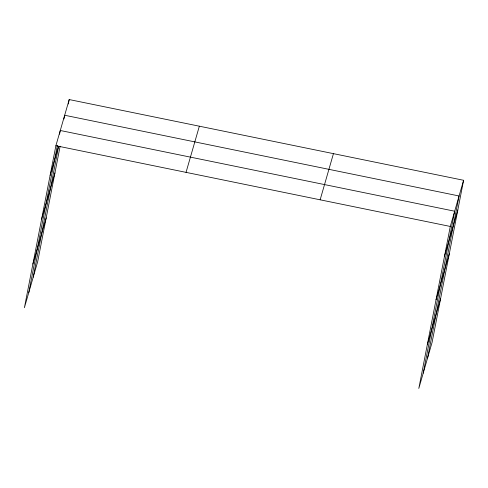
<?xml version="1.0" encoding="UTF-8"?>
<svg xmlns="http://www.w3.org/2000/svg" width="488" height="488" viewBox="0 0 488 488"><rect width="100%" height="100%" fill="white"/><g stroke="black" fill="none" stroke-linecap="round" stroke-linejoin="round"><path stroke-width="0.73" d="M463.6 180.286L450.29 226.45L418.802 388.442L432.112 342.277L463.6 180.286L69.198 99.558L55.888 145.723L24.4 307.714L37.71 261.55L60.122 146.241M28.792 292.477L57.395 145.32M59.56 134.2L60.28 130.491L454.682 211.219L423.194 373.204M33.184 277.245L58.621 146.394M63.952 118.962L64.672 115.253L459.074 195.981L427.586 357.972M68.332 104.005L69.198 99.558M50.124 175.381L58.487 146.363M41.633 219.051L54.943 172.886M32.891 264.045L46.195 217.88M186.038 172.368L199.348 126.197M320.14 199.812L333.444 153.647M444.525 256.108L457.835 209.944M436.04 299.778L449.344 253.614M427.293 344.772L440.603 298.607M55.888 145.723L450.29 226.45"/></g></svg>
